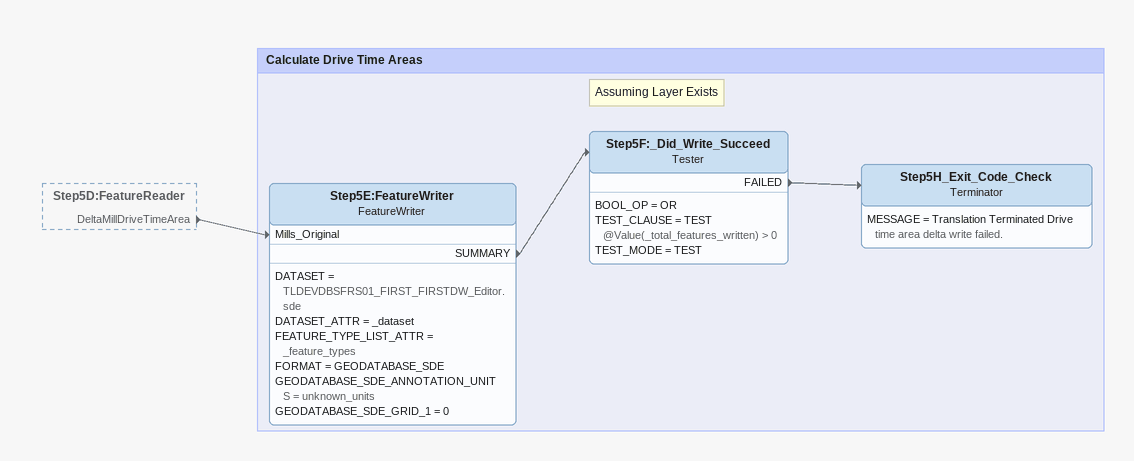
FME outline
Step5D:FeatureReader [outside]
    DeltaMillDriveTimeArea -> Step5E:FeatureWriter [Mills_Original]

Bookmark: Calculate Drive Time Areas
Note: Assuming Layer Exists
Step5E:FeatureWriter: FeatureWriter
    DATASET = TLDEVDBSFRS01_FIRST_FIRSTDW_Editor.sde
    DATASET_ATTR = _dataset
    FEATURE_TYPE_LIST_ATTR = _feature_types
    FORMAT = GEODATABASE_SDE
    GEODATABASE_SDE_ANNOTATION_UNITS = unknown_units
    GEODATABASE_SDE_GRID_1 = 0
    SUMMARY -> Step5F:_Did_Write_Succeed
Step5F:_Did_Write_Succeed: Tester
    BOOL_OP = OR
    TEST_CLAUSE = TEST @Value(_total_features_written) > 0
    TEST_MODE = TEST
    FAILED -> Step5H_Exit_Code_Check
Step5H_Exit_Code_Check: Terminator
    MESSAGE = Translation Terminated Drive time area delta write failed.
